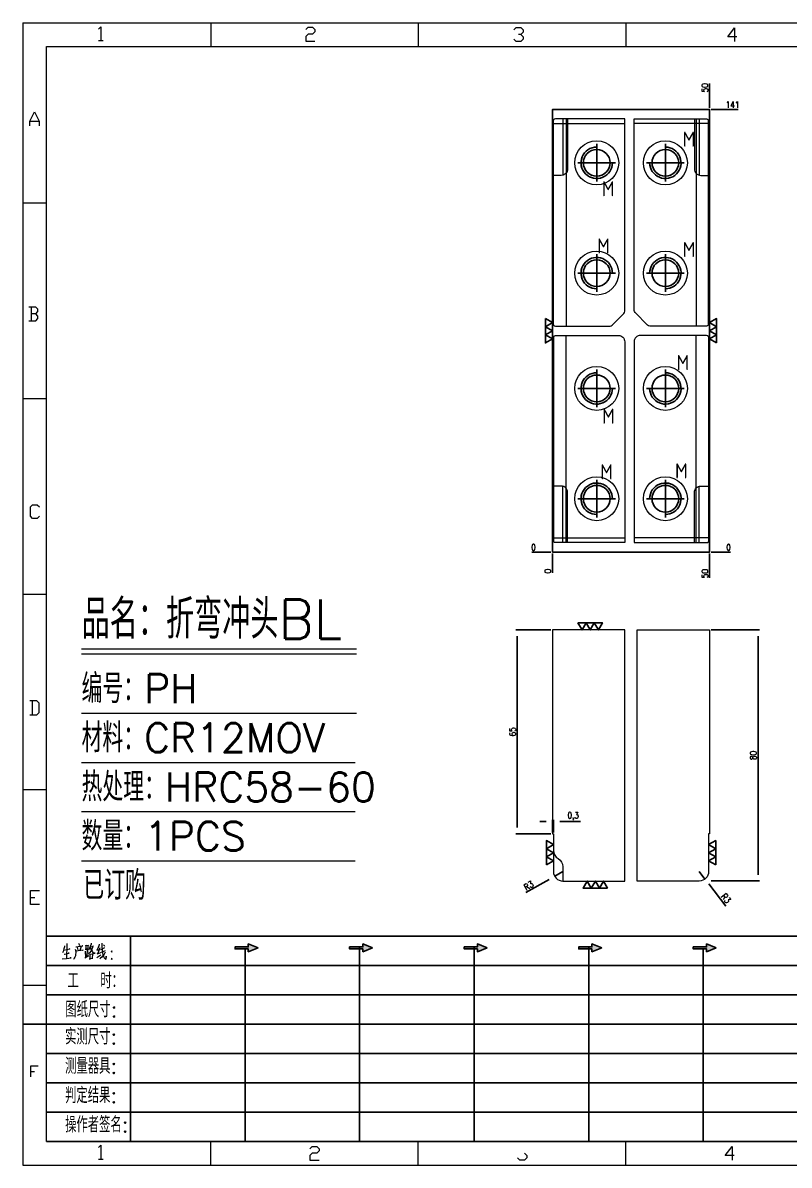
# Model space of a CAD drawing. Header units: millimetres. Extents: x 88508 to 142116, y -5268 to 20283.
# Drawn here: x 95304.3 to 95548.2, y 9229.5 to 9593.4 of the extents above; entities that cross this region are included whole.
import ezdxf
from ezdxf.enums import TextEntityAlignment as Align

# ---------------------------------------------------------------- set-up
doc = ezdxf.new("R2010")
doc.units = ezdxf.units.MM
doc.linetypes.add('CENTER', pattern=[0])
doc.linetypes.add('HIDDEN', pattern=[0])
for name, color, linetype in [('DIM', 4, 'Continuous'), ('PRESS', 3, 'Continuous'), ('PUNCH', 2, 'Continuous'), ('TEXT', 4, 'Continuous')]:
    doc.layers.add(name, color=color, linetype=linetype)
doc.styles.add('chinesef_fs', font='simplex.shx', dxfattribs={"bigfont": 'gbcbig.shx'})
doc.styles.add('gbenor', font='gbenor.shx', dxfattribs={"bigfont": 'gbcbig.shx'})
doc.styles.add('GBENOR_', font='gbenor.shx', dxfattribs={"bigfont": 'gbcbig'})
doc.styles.get("Standard").update_dxf_attribs({"font": 'txt.shx', "width": 0.85, "bigfont": 'ctxt.shx'})
doc.styles.add('TXT', font='txt.shx', dxfattribs={"width": 0.8, "bigfont": 'ctxt.shx'})
doc.dimstyles.new('T-2-WX', dxfattribs={"dimtxt": 2, "dimasz": 2, "dimexe": 0.5, "dimexo": 0.5, "dimgap": 0.5, "dimtad": 1, "dimtxsty": 'Standard', "dimblk": 'OPEN30', "dimcen": 0, "dimazin": 3, "dimtfac": 1, "dimtmove": 0, "dimatfit": 3, "dimldrblk": 'OPEN30', "dimlwd": -1, "dimlwe": -1})

# ---------------------------------------------------------------- blocks, each defined once
blk = doc.blocks.new('*D9639')
at = {"layer": 'Defpoints', "color": 0}
for p in [(95472.9, 9424.78), (95522.9, 9424.78), (95527.9, 9424.78)]:
    blk.add_point(p, dxfattribs=at)
at = {"layer": 'DIM', "color": 0}
blk.add_line((95523.4, 9424.78), (95529.53, 9424.78), dxfattribs=at)
at = {"layer": 'DIM', "color": 0, "insert": (95528.96, 9426.28), "char_height": 2, "attachment_point": 5}
blk.add_mtext('0', dxfattribs=at)
blk = doc.blocks.new('_Open30')
blk = doc.blocks.new('*D9640')
at = {"layer": 'Defpoints', "color": 0}
for p in [(95522.9, 9565.78), (95527.9, 9565.78), (95472.9, 9424.78)]:
    blk.add_point(p, dxfattribs=at)
at = {"layer": 'DIM', "color": 0}
blk.add_line((95523.4, 9565.78), (95532.04, 9565.78), dxfattribs=at)
at = {"layer": 'DIM', "color": 0, "insert": (95530.22, 9567.28), "char_height": 2, "attachment_point": 5}
blk.add_mtext('141', dxfattribs=at)
blk = doc.blocks.new('*D9641')
at = {"layer": 'Defpoints', "color": 0}
for p in [(95467.9, 9424.78), (95472.9, 9424.78), (95472.9, 9424.78)]:
    blk.add_point(p, dxfattribs=at)
at = {"layer": 'DIM', "color": 0}
blk.add_line((95472.4, 9424.78), (95466.26, 9424.78), dxfattribs=at)
at = {"layer": 'DIM', "color": 0, "insert": (95466.83, 9426.28), "char_height": 2, "attachment_point": 5}
blk.add_mtext('0', dxfattribs=at)
blk = doc.blocks.new('*D9642')
at = {"layer": 'Defpoints', "color": 0}
for p in [(95472.9, 9424.78), (95522.9, 9424.78), (95522.9, 9419.78)]:
    blk.add_point(p, dxfattribs=at)
at = {"layer": 'DIM', "color": 0}
blk.add_line((95522.9, 9424.28), (95522.9, 9416.53), dxfattribs=at)
at = {"layer": 'DIM', "color": 0, "insert": (95521.4, 9417.91), "char_height": 2, "attachment_point": 5, "rotation": 90}
blk.add_mtext('50', dxfattribs=at)
blk = doc.blocks.new('*D9643')
at = {"layer": 'Defpoints', "color": 0}
for p in [(95472.9, 9424.78), (95472.9, 9424.78), (95472.9, 9419.78)]:
    blk.add_point(p, dxfattribs=at)
at = {"layer": 'DIM', "color": 0}
blk.add_line((95472.9, 9424.28), (95472.9, 9418.15), dxfattribs=at)
at = {"layer": 'DIM', "color": 0, "insert": (95471.4, 9418.71), "char_height": 2, "attachment_point": 5, "rotation": 90}
blk.add_mtext('0', dxfattribs=at)
blk = doc.blocks.new('*D9644')
at = {"layer": 'Defpoints', "color": 0}
for p in [(95522.9, 9570.78), (95522.9, 9565.78), (95472.9, 9424.78)]:
    blk.add_point(p, dxfattribs=at)
at = {"layer": 'DIM', "color": 0}
blk.add_line((95522.9, 9566.28), (95522.9, 9574.03), dxfattribs=at)
at = {"layer": 'DIM', "color": 0, "insert": (95521.4, 9572.66), "char_height": 2, "attachment_point": 5, "rotation": 90}
blk.add_mtext('50', dxfattribs=at)
blk = doc.blocks.new('*D9645')
at = {"layer": 'Defpoints', "color": 0}
for p in [(95522.9, 9400.01), (95522.9, 9320.01), (95538.35, 9320.01)]:
    blk.add_point(p, dxfattribs=at)
at = {"layer": 'DIM', "color": 0}
for p, q in [((95523.4, 9400.01), (95538.85, 9400.01)), ((95538.35, 9398.01), (95538.35, 9322.01)), ((95523.4, 9320.01), (95538.85, 9320.01))]:
    blk.add_line(p, q, dxfattribs=at)
at = {"layer": 'DIM', "color": 0, "insert": (95536.85, 9360.01), "char_height": 2, "attachment_point": 5, "rotation": 90}
blk.add_mtext('80', dxfattribs=at)
blk = doc.blocks.new('*D9646')
at = {"layer": 'Defpoints', "color": 0}
for p in [(95461.67, 9400.01), (95472.9, 9400.01), (95472.9, 9335.01)]:
    blk.add_point(p, dxfattribs=at)
at = {"layer": 'DIM', "color": 0}
for p, q in [((95472.4, 9400.01), (95461.17, 9400.01)), ((95461.67, 9337.01), (95461.67, 9398.01)), ((95472.4, 9335.01), (95461.17, 9335.01))]:
    blk.add_line(p, q, dxfattribs=at)
at = {"layer": 'DIM', "color": 0, "insert": (95460.17, 9367.51), "char_height": 2, "attachment_point": 5, "rotation": 90}
blk.add_mtext('65', dxfattribs=at)
blk = doc.blocks.new('*D9647')
at = {"layer": 'Defpoints', "color": 0}
for p in [(95473.2, 9338.95), (95472.9, 9335.01), (95473.2, 9335.01)]:
    blk.add_point(p, dxfattribs=at)
at = {"layer": 'DIM', "color": 0}
for p, q in [((95470.9, 9338.95), (95468.9, 9338.95)), ((95472.9, 9335.51), (95472.9, 9339.45)), ((95472.9, 9338.95), (95473.2, 9338.95)), ((95473.2, 9335.51), (95473.2, 9339.45)), ((95475.2, 9338.95), (95481.76, 9338.95))]:
    blk.add_line(p, q, dxfattribs=at)
at = {"layer": 'DIM', "color": 0, "insert": (95479.48, 9340.64), "char_height": 2, "attachment_point": 5}
blk.add_mtext('0,3', dxfattribs=at)
blk = doc.blocks.new('*D9648')
at = {"layer": 'Defpoints', "color": 0}
for p in [(95476.2, 9323.01), (95473.59, 9321.53)]:
    blk.add_point(p, dxfattribs=at)
at = {"layer": 'DIM', "color": 0}
for p, q in [((95476.2, 9323.01), (95473.59, 9321.53)), ((95471.84, 9320.54), (95464.39, 9316.32))]:
    blk.add_line(p, q, dxfattribs=at)
at = {"layer": 'DIM', "color": 0, "insert": (95465.29, 9318.55), "char_height": 2, "attachment_point": 5, "rotation": 29.5206}
blk.add_mtext('R3', dxfattribs=at)
blk = doc.blocks.new('*D9649')
at = {"layer": 'Defpoints', "color": 0}
for p in [(95519.6, 9323.01), (95521.43, 9320.64)]:
    blk.add_point(p, dxfattribs=at)
at = {"layer": 'DIM', "color": 0}
for p, q in [((95519.6, 9323.01), (95521.43, 9320.64)), ((95522.66, 9319.06), (95528.11, 9312.03))]:
    blk.add_line(p, q, dxfattribs=at)
at = {"layer": 'DIM', "color": 0, "insert": (95528.15, 9314.44), "char_height": 2, "attachment_point": 5, "rotation": 307.812}
blk.add_mtext('R3', dxfattribs=at)
blk = doc.blocks.new('U40')
for points in [[(351.8, 337.7), (351.8, 333.2), (367, 339.3), (351.8, 345.3), (351.8, 340.8), (331.2, 340.8), (331.2, 337.7)], [(545.7, 339.3), (530.6, 345.3), (530.6, 340.8), (509.9, 340.8), (509.9, 337.7), (530.6, 337.7), (530.6, 333.2)], [(724.5, 339.3), (709.3, 345.3), (709.3, 340.8), (688.7, 340.8), (688.7, 337.7), (709.3, 337.7), (709.3, 333.2)], [(903.3, 339.3), (888.1, 345.3), (888.1, 340.8), (867.5, 340.8), (867.5, 337.7), (888.1, 337.7), (888.1, 333.2)], [(1082.1, 339.3), (1066.9, 345.3), (1066.9, 340.8), (1046.3, 340.8), (1046.3, 337.7), (1066.9, 337.7), (1066.9, 333.2)]]:
    blk.add_hatch(color=3).paths.add_polyline_path(points)
at = {"color": 254, "lineweight": 18}
for p, q in [((0, 1783.5), (0, 0)), ((0, 1783.5), (2530.2, 1783.5)), ((941.1, 1783.5), (941.1, 1746.5)), ((37, 37), (37, 1746.5)), ((37, 1746.5), (2493.2, 1746.5)), ((0, 1502.7), (37, 1502.7)), ((0, 1197.2), (37, 1197.2)), ((0, 891.7), (37, 891.7)), ((0, 586.3), (37, 586.3)), ((0, 280.8), (37, 280.8)), ((37, 37), (2493.2, 37)), ((941.1, 0), (941.1, 37)), ((0, 0), (2530.2, 0))]:
    blk.add_line(p, q, dxfattribs=at)
at = {"color": 254, "linetype": 'Continuous', "lineweight": 18}
for p, q in [((293.1, 1783.5), (293.1, 1746.5)), ((617.1, 1783.5), (617.1, 1746.5)), ((293.1, 0), (293.1, 37)), ((617.1, 0), (617.1, 37))]:
    blk.add_line(p, q, dxfattribs=at)
for p, q in [((38, 357.6), (1598.2, 357.6)), ((38, 311.8), (1598.2, 311.8)), ((37.1, 266), (1598.2, 266)), ((0.1, 220.2), (1598.2, 220.2)), ((37.1, 174.4), (1598.2, 174.4)), ((37.1, 128.6), (1598.2, 128.6)), ((37.1, 82.8), (1598.2, 82.8))]:
    blk.add_line(p, q)
at = {"color": 254}
for p, q in [((167.8, 37), (167.8, 357.6)), ((525.5, 37), (525.5, 340.8)), ((704.3, 37), (704.3, 340.8)), ((883.1, 37), (883.1, 340.8)), ((346.7, 37), (346.7, 337.9)), ((1061.9, 37), (1061.9, 337.7)), ((1598.2, 37), (38, 37))]:
    blk.add_line(p, q, dxfattribs=at)
at = {"color": 92, "lineweight": 18}
for points in [[(118.3, 1773.7), (121.9, 1777.3), (121.9, 1755.8)], [(441.4, 1773.1), (445, 1776.7), (452.2, 1776.7), (455.8, 1773.1), (455.8, 1769.5), (452.2, 1765.9), (445, 1765.9), (441.4, 1762.3), (441.4, 1755.1), (455.8, 1755.1)], [(766.4, 1772.4), (770, 1776), (777.2, 1776), (780.8, 1772.4), (780.8, 1768.8), (777.2, 1765.2), (773.6, 1765.2)], [(1114.4, 1761.4), (1100, 1761.4), (1110.8, 1775.8), (1110.8, 1754.2)], [(118.3, 1755.8), (125.5, 1755.8)], [(777.2, 1765.2), (780.8, 1761.6), (780.8, 1758), (777.2, 1754.4), (770, 1754.4), (766.4, 1758)], [(11.1, 1622.8), (11.1, 1630), (18.3, 1644.4), (25.5, 1630), (25.5, 1622.8)], [(11.1, 1630), (25.5, 1630)], [(20, 1329), (23.6, 1332.6), (23.6, 1336.2), (20, 1339.8), (9.2, 1339.8)], [(12.8, 1339.8), (12.8, 1318.2)], [(9.2, 1318.2), (20, 1318.2), (23.6, 1321.8), (23.6, 1325.4), (20, 1329), (12.8, 1329)], [(26.1, 1013.2), (22.5, 1009.6), (15.3, 1009.6), (11.7, 1013.2), (11.7, 1027.6), (15.3, 1031.2), (22.5, 1031.2), (26.1, 1027.6)], [(11, 703.2), (21.8, 703.2), (25.4, 706.8), (25.4, 721.2), (21.8, 724.8), (11, 724.8)], [(14.6, 724.8), (14.6, 703.2)], [(26.1, 407), (11.7, 407), (11.7, 428.6), (26.1, 428.6)], [(11.7, 417.8), (18.9, 417.8)], [(12.3, 137.7), (12.3, 155), (23.8, 155)], [(12.3, 146.4), (18.1, 146.4)], [(118.3, 27.4), (121.9, 31), (121.9, 9.4)], [(447.9, 25.7), (451.5, 29.3), (458.7, 29.3), (462.3, 25.7), (462.3, 22.1), (458.7, 18.5), (451.5, 18.5), (447.9, 14.9), (447.9, 7.7), (462.3, 7.7)], [(782.7, 18.5), (786.3, 14.9), (786.3, 11.3), (782.7, 7.7), (775.5, 7.7), (771.9, 11.3)], [(1110.3, 14.9), (1095.9, 14.9), (1106.7, 29.3), (1106.7, 7.7)], [(118.3, 9.4), (125.5, 9.4)]]:
    blk.add_lwpolyline(points, dxfattribs=at)
at = {"color": 92, "lineweight": 0}
for points in [[(65, 342.2), (64.8, 341), (64.1, 337.9), (63.6, 335.7), (62.8, 333.5), (62.1, 331.4)], [(68.4, 345.9), (68.7, 344.4), (68.1, 322.9)], [(82.6, 340.8), (93.7, 342.2), (93.3, 342.4), (92.4, 342)], [(86.1, 336.1), (86, 337.5), (85.3, 339.8)], [(86.7, 346.7), (87.9, 344.6), (88.3, 343)], [(90.3, 341), (90.4, 339.6), (89.1, 335.3)], [(97.8, 344), (98.1, 342.6), (98.1, 340.8), (98.1, 337.9), (98.1, 336.3), (98.2, 337.7), (102.1, 338.3), (101.8, 338.3), (102.1, 343.6), (102.1, 343.2), (102.1, 342.8), (98.2, 342.2)], [(105.5, 341.2), (105.9, 341), (109.6, 341.8), (109.3, 342.6), (108.5, 339.6), (107.6, 337.3), (106.9, 335.9), (105.9, 334.3), (104.3, 332), (103.1, 330.4), (101.9, 329.4)], [(106.6, 346.5), (106.5, 345.2), (105.1, 341.2), (104.2, 338.9), (103.1, 336.3), (102.6, 335.5)], [(104.9, 339.1), (105.3, 338.7), (107, 335.7), (108.6, 333.3), (109.9, 331.2), (110.3, 330.8), (112.6, 330.8), (110.2, 331.2), (109, 332.6)], [(119.3, 344.8), (119.1, 343.8), (116.8, 338.5), (115.4, 335.5), (119.3, 336.3)], [(120.3, 339.4), (118.1, 333.5), (116.4, 330), (116.1, 329.8), (120.5, 331.4)], [(121.7, 336.7), (127.7, 339.6)], [(123.4, 346.5), (123.5, 345.4), (123.5, 340.8), (123.8, 337.3), (124, 335.3), (124.2, 333.1), (124.5, 331), (124.8, 329), (125.2, 327.4), (125.9, 325.7), (126.9, 323.9), (127.9, 322.7), (128.9, 321.7), (129.6, 321.3), (129.9, 326.1), (129.4, 321.5)], [(127.7, 341.6), (127.2, 342.4), (125.7, 344.2)], [(61.4, 322.3), (68.2, 322.9), (75.3, 323.7), (74.9, 323.9), (73.8, 323.5)], [(63.8, 335.9), (73.4, 337.5), (73.1, 337.7), (72.5, 337.3)], [(64.5, 329.6), (64.8, 329.6), (65.1, 329.6), (72.5, 331), (71.9, 331), (70.9, 330.8)], [(82.6, 335.1), (82.6, 331.8), (82.3, 329), (81.9, 326.8), (81.2, 324.9), (80.3, 323.1), (79.6, 321.9), (78.8, 320.9)], [(93.3, 335.5), (94.1, 335.7), (94.3, 335.5), (82.6, 334.3), (82.6, 335.1), (82.2, 336.9)], [(96.5, 323.9), (102.8, 327.2)], [(97.2, 334.3), (97.5, 333.5), (97.7, 324.7)], [(100.2, 337.9), (100.1, 325.9)], [(100.2, 332.6), (102.4, 333.1)], [(104.2, 330), (104.5, 329), (104.5, 321.1), (104.3, 322.1), (104.5, 322.7), (109.2, 323.1), (108.6, 323.1), (109, 329.2), (109, 330), (109.3, 329.4), (108.6, 329.4), (104.6, 328.8)], [(115.3, 324.3), (121.5, 328.2)], [(128.2, 332.4), (128.1, 331.6), (126.9, 329.6), (125.8, 328), (124.5, 326.3), (123, 324.7), (121.4, 323.3), (120.1, 322.3)], [(121.4, 332.2), (128.8, 335.1)]]:
    blk.add_lwpolyline(points, dxfattribs=at)
for points in [[(367, 339.3), (351.8, 345.3), (351.8, 340.8), (331.2, 340.8), (331.2, 337.7), (351.8, 337.7), (351.8, 333.2), (367, 339.3)], [(545.7, 339.3), (530.6, 345.3), (530.6, 340.8), (509.9, 340.8), (509.9, 337.7), (530.6, 337.7), (530.6, 333.2), (545.7, 339.3)], [(724.5, 339.3), (709.3, 345.3), (709.3, 340.8), (688.7, 340.8), (688.7, 337.7), (709.3, 337.7), (709.3, 333.2), (724.5, 339.3)], [(903.3, 339.3), (888.1, 345.3), (888.1, 340.8), (867.5, 340.8), (867.5, 337.7), (888.1, 337.7), (888.1, 333.2), (903.3, 339.3)], [(1082.1, 339.3), (1066.9, 345.3), (1066.9, 340.8), (1046.3, 340.8), (1046.3, 337.7), (1066.9, 337.7), (1066.9, 333.2), (1082.1, 339.3)]]:
    blk.add_lwpolyline(points)
for points in [[(138.7, 332.4), (139.4, 333.5), (138.7, 334.5), (138, 333.5)], [(138.7, 320.9), (139.4, 321.9), (138.7, 322.9), (138, 321.9)]]:
    blk.add_lwpolyline(points, close=True, dxfattribs=at)
at = {"color": 3, "style": 'chinesef_fs'}
for s, p in [('工  时：', (69.5, 275.7)), ('图纸尺寸:', (66.2, 230.9)), ('实测尺寸:', (65.9, 188.4)), ('测量器具:', (65.9, 142.6)), ('判定结果:', (65.9, 96.8)), ('操作者签名:', (65.9, 51))]:
    blk.add_text(s, height=24.57, dxfattribs=at).set_placement(p)
at = {"lineweight": 18, "style": 'GBENOR_'}
blk.add_attdef('文档路径', (2126, 386.9), '', height=17.8, dxfattribs=at)
at = {"lineweight": 20, "style": 'TXT'}
for tag, height, p in [('18-**-**', 16.3, (1866.6, 256.2)), ('客户名称', 16.1, (1741.1, 134, 0)), ('料厚:', 16.1, (1741.3, 93.2, 0))]:
    blk.add_attdef(tag, text='', height=height, dxfattribs=at).set_placement(p, align=Align.MIDDLE)
for tag, p, height in [('88888', (1850.9, 207.5), 14.9), ('材质:', (1691.2, 168, 0), 16.1), ('核准', (1869.4, 127.5, 0), 16.1), ('设计', (1868.8, 88.3, 0), 16.1), ('绘图', (1868.2, 49.1, 0), 16.1)]:
    blk.add_attdef(tag, p, '', height=height, dxfattribs=at)
for tag, p, height, width in [('3', (2234.7, 206.9), 15.8, 0.7), ('4', (2234.7, 167.4), 15.8, 0.7), ('核准日期', (2041.1, 124.2, 0), 16.1, 0.68), ('设计日期', (2041.1, 84.5, 0), 16.1, 0.68), ('1', (2251.9, 85.9), 14.6, 0.7), ('绘图日期', (2040.9, 46.4, 0), 16.1, 0.68), ('2', (2235, 49.2), 14.6, 0.7)]:
    blk.add_attdef(tag, p, '', height=height, dxfattribs=dict(at, width=width))

msp = doc.modelspace()

# ---------------------------------------------------------------- linework, layer by layer
at = {"layer": 'DIM', "color": 4, "linetype": 'Continuous', "lineweight": 13}
for p, q in [((95322.958, 9393.972), (95410.466, 9393.972)), ((95322.958, 9392.359), (95410.466, 9392.359)), ((95322.958, 9373.467), (95410.466, 9373.467)), ((95322.958, 9357.8), (95410.086, 9357.8)), ((95322.958, 9342.134), (95410.086, 9342.134)), ((95322.958, 9326.467), (95410.086, 9326.467))]:
    msp.add_line(p, q, dxfattribs=at)
at = {"layer": 'PRESS', "color": 8, "linetype": 'HIDDEN'}
msp.add_lwpolyline([(95472.896, 9424.781), (95472.896, 9565.781), (95522.896, 9565.781), (95522.896, 9424.781)], close=True, dxfattribs=at)
at = {"layer": 'PUNCH', "linetype": 'HIDDEN', "lineweight": 15, "ltscale": 3}
for p, q in [((95473.196, 9496.927), (95473.196, 9562.495)), ((95476.196, 9562.78), (95476.196, 9544.782)), ((95519.595, 9562.78), (95519.595, 9544.782)), ((95522.595, 9496.927), (95522.595, 9562.495)), ((95473.196, 9493.636), (95473.196, 9428.068)), ((95522.595, 9493.636), (95522.595, 9428.068)), ((95476.196, 9427.783), (95476.196, 9445.781)), ((95519.595, 9427.783), (95519.595, 9445.781))]:
    msp.add_line(p, q, dxfattribs=at)
at = {"layer": 'PUNCH', "linetype": 'Continuous', "lineweight": 15}
for p, q in [((95472.896, 9561.28), (95495.896, 9561.28)), ((95522.896, 9561.28), (95498.896, 9561.28)), ((95472.896, 9429.283), (95495.896, 9429.283)), ((95522.896, 9429.283), (95498.896, 9429.283))]:
    msp.add_line(p, q, dxfattribs=at)
at = {"layer": 'PUNCH', "color": 1, "linetype": 'Continuous', "lineweight": 15}
for points in [[(95495.896, 9562.78), (95473.896, 9562.78, 0.4142136), (95472.896, 9561.78), (95472.896, 9497.781, 0.4142136), (95473.896, 9496.781), (95491.207, 9496.781, 0.1989124), (95491.914, 9497.074), (95495.603, 9500.763, 0.1989124), (95495.896, 9501.47)], [(95498.896, 9562.78), (95521.896, 9562.78, -0.4142136), (95522.896, 9561.78), (95522.896, 9497.781, -0.4142136), (95521.896, 9496.781), (95503.867, 9496.781, -0.1989124), (95503.16, 9497.074), (95499.189, 9501.046, -0.1989124), (95498.896, 9501.753)], [(95495.896, 9427.783), (95473.896, 9427.783, -0.4142136), (95472.896, 9428.783), (95472.896, 9492.781, -0.4142136), (95473.896, 9493.781), (95493.896, 9493.781, -0.4142136), (95495.896, 9491.781)], [(95498.896, 9427.783), (95521.896, 9427.783, 0.4142136), (95522.896, 9428.783), (95522.896, 9492.781, 0.4142136), (95521.896, 9493.781), (95500.896, 9493.781, 0.4142136), (95498.896, 9491.781)]]:
    msp.add_lwpolyline(points, format="xyb", close=True, dxfattribs=at)
at = {"layer": 'PUNCH', "linetype": 'HIDDEN', "lineweight": 15, "ltscale": 3}
for points in [[(95477.696, 9562.78), (95477.696, 9546.782, -0.4142136), (95475.696, 9544.782), (95472.896, 9544.782)], [(95518.095, 9562.78), (95518.095, 9546.782, 0.4142136), (95520.095, 9544.782), (95522.896, 9544.782)], [(95477.696, 9427.783), (95477.696, 9443.781, 0.4142136), (95475.696, 9445.781), (95472.896, 9445.781)], [(95518.095, 9427.783), (95518.095, 9443.781, -0.4142136), (95520.095, 9445.781), (95522.896, 9445.781)]]:
    msp.add_lwpolyline(points, format="xyb", dxfattribs=at)
for points in [[(95477.196, 9562.78), (95477.196, 9496.641)], [(95518.595, 9562.78), (95518.595, 9496.641)], [(95477.196, 9427.783), (95477.196, 9493.921)], [(95518.595, 9427.783), (95518.595, 9493.921)]]:
    msp.add_lwpolyline(points, dxfattribs=at)
at = {"layer": 'PUNCH'}
for points in [[(95486.966, 9553.78, 2.4142136), (95491.966, 9548.78)], [(95508.825, 9553.78, -2.4142136), (95503.825, 9548.78)], [(95486.966, 9508.641, -2.4142136), (95491.966, 9513.641)], [(95508.825, 9508.641, 2.4142136), (95503.825, 9513.641)], [(95486.966, 9481.921, 2.4142136), (95491.966, 9476.921)], [(95508.825, 9481.921, -2.4142136), (95503.825, 9476.921)], [(95486.966, 9436.783, -2.4142136), (95491.966, 9441.783)], [(95508.825, 9436.783, 2.4142136), (95503.825, 9441.783)]]:
    msp.add_lwpolyline(points, format="xyb", dxfattribs=at)
at = {"layer": 'PUNCH', "linetype": 'CENTER'}
for points in [[(95486.966, 9554.78), (95486.966, 9542.78)], [(95508.825, 9554.78), (95508.825, 9542.78)], [(95492.966, 9548.78), (95480.966, 9548.78)], [(95502.825, 9548.78), (95514.825, 9548.78)], [(95486.966, 9507.641), (95486.966, 9519.641)], [(95508.825, 9507.641), (95508.825, 9519.641)], [(95492.966, 9513.641), (95480.966, 9513.641)], [(95502.825, 9513.641), (95514.825, 9513.641)], [(95486.966, 9482.921), (95486.966, 9470.921)], [(95508.825, 9482.921), (95508.825, 9470.921)], [(95492.966, 9476.921), (95480.966, 9476.921)], [(95502.825, 9476.921), (95514.825, 9476.921)], [(95486.966, 9435.783), (95486.966, 9447.783)], [(95508.825, 9435.783), (95508.825, 9447.783)], [(95492.966, 9441.783), (95480.966, 9441.783)], [(95502.825, 9441.783), (95514.825, 9441.783)]]:
    msp.add_lwpolyline(points, dxfattribs=at)
at = {"layer": 'PUNCH', "linetype": 'Continuous', "lineweight": 15}
for points in [[(95495.896, 9400.007), (95472.896, 9400.007), (95472.896, 9335.007), (95473.196, 9335.007), (95473.196, 9323.007, 0.4142136), (95476.196, 9320.007), (95495.896, 9320.007)], [(95499.896, 9400.007), (95522.896, 9400.007), (95522.896, 9335.007), (95522.596, 9335.007), (95522.596, 9323.007, -0.4142136), (95519.596, 9320.007), (95499.896, 9320.007)]]:
    msp.add_lwpolyline(points, format="xyb", close=True, dxfattribs=at)
at = {"layer": 'PUNCH', "linetype": 'HIDDEN', "lineweight": 15}
msp.add_lwpolyline([(95473.196, 9329.734, 0.2679492), (95474.696, 9327.136, -0.2679492), (95476.196, 9324.538), (95476.196, 9320.007)], format="xyb", dxfattribs=at)
at = {"layer": 'PUNCH', "linetype": 'HIDDEN', "lineweight": 15, "ltscale": 3}
for centre in [(95486.966, 9548.78), (95508.825, 9548.78), (95486.966, 9513.641), (95508.825, 9513.641), (95486.966, 9476.921), (95508.825, 9476.921), (95486.966, 9441.783), (95508.825, 9441.783)]:
    msp.add_circle(centre, 7, dxfattribs=at)
at = {"layer": 'PUNCH'}
for centre in [(95486.966, 9548.78), (95508.825, 9548.78), (95486.966, 9513.641), (95508.825, 9513.641), (95486.966, 9476.921), (95508.825, 9476.921), (95486.966, 9441.783), (95508.825, 9441.783)]:
    msp.add_circle(centre, 4.25, dxfattribs=at)
at = {"layer": 'TEXT'}
for points in [[(95470.646, 9499.179), (95472.896, 9497.88), (95470.646, 9496.581), (95472.896, 9495.281), (95470.646, 9493.982), (95472.896, 9492.683), (95470.646, 9491.384), (95470.646, 9499.179)], [(95525.146, 9491.384), (95522.896, 9492.683), (95525.146, 9493.982), (95522.896, 9495.281), (95525.146, 9496.581), (95522.896, 9497.88), (95525.146, 9499.179), (95525.146, 9491.384)], [(95480.999, 9402.257), (95482.298, 9400.007), (95483.597, 9402.257), (95484.896, 9400.007), (95486.195, 9402.257), (95487.494, 9400.007), (95488.793, 9402.257), (95480.999, 9402.257)], [(95470.946, 9325.11), (95473.196, 9326.409), (95470.946, 9327.708), (95473.196, 9329.007), (95470.946, 9330.306), (95473.196, 9331.605), (95470.946, 9332.904), (95470.946, 9325.11)], [(95524.846, 9325.11), (95522.596, 9326.409), (95524.846, 9327.708), (95522.596, 9329.007), (95524.846, 9330.306), (95522.596, 9331.605), (95524.846, 9332.904), (95524.846, 9325.11)], [(95490.443, 9317.757), (95489.144, 9320.007), (95487.845, 9317.757), (95486.546, 9320.007), (95485.247, 9317.757), (95483.948, 9320.007), (95482.649, 9317.757), (95490.443, 9317.757)]]:
    msp.add_lwpolyline(points, close=True, dxfattribs=at)

# ---------------------------------------------------------------- block references
at = {"ltscale": 3, "xscale": 0.2040187880726296, "yscale": 0.2040187880702146, "zscale": 0.2040187880705852}
msp.add_blockref('U40', (95304.261, 9229.496), dxfattribs=at)

# ---------------------------------------------------------------- texts
at = {"layer": 'DIM', "color": 3, "linetype": 'Continuous', "lineweight": 13, "style": 'chinesef_fs'}
for s, height, p in [('品名：折弯冲头BL', 12.4412, (95322.958, 9397.197)), ('编号：PH', 9.2157, (95322.958, 9376.692)), ('材料：CR12MOV', 9.2157, (95322.958, 9361.026)), ('热处理：HRC58-60', 9.2157, (95322.958, 9345.359)), ('数量：1PCS', 9.2157, (95322.958, 9329.692)), ('已订购', 9.2157, (95323.519, 9314.026))]:
    msp.add_text(s, height=height, dxfattribs=at).set_placement(p)
at = {"layer": 'TEXT', "color": 4, "style": 'gbenor'}
for p in [(95516.349, 9556.304), (95490.623, 9540.523), (95489.123, 9522.283), (95516.349, 9521.165), (95514.421, 9485.142), (95490.697, 9468.082), (95490.111, 9450.348), (95513.921, 9450.648)]:
    msp.add_text('M', height=4.8, dxfattribs=at).set_placement(p, align=Align.MIDDLE_CENTER)

# ---------------------------------------------------------------- dimensions: what is measured, and where the dimension line sits
at = {"layer": 'DIM'}
for feature_location, offset, dtype, origin, picture, middle in [((95522.896, 9565.781), (0, 5), 1, (95472.896, 9424.781), '*D9644', (95521.396, 9572.658)), ((95522.896, 9565.781), (5, 0), 0, (95472.896, 9424.781), '*D9640', (95530.217, 9567.281)), ((95472.895741708, 9424.781465775), (-5, 0), 0, (95472.895741708, 9424.781465775), '*D9641', (95466.829075041, 9426.281465775)), ((95472.895741708, 9424.781465775), (0, -5), 1, (95472.895741708, 9424.781465775), '*D9643', (95471.395741708, 9418.714799108)), ((95522.895741708, 9424.781465775), (5, 0), 0, (95472.895741708, 9424.781465775), '*D9639', (95528.962408374, 9426.281465775)), ((95522.896, 9424.781), (0, -5), 1, (95472.896, 9424.781), '*D9642', (95521.396, 9417.905))]:
    dim = msp.add_ordinate_dim(feature_location=feature_location, offset=offset, dtype=dtype, origin=origin, dimstyle='T-2-WX', dxfattribs=at)
    dim.commit()
    dim.dimension.update_dxf_attribs({"geometry": picture, "text_midpoint": middle})
for base, p1, p2, angle, picture, middle in [((95461.666, 9400.007), (95472.896, 9335.007), (95472.896, 9400.007), 90, '*D9646', (95460.166, 9367.507)), ((95538.351, 9320.007), (95522.896, 9400.007), (95522.896, 9320.007), 90, '*D9645', (95536.851, 9360.007)), ((95473.196, 9338.946), (95472.896, 9335.007), (95473.196, 9335.007), 180, '*D9647', (95479.477, 9340.636))]:
    dim = msp.add_linear_dim(base=base, p1=p1, p2=p2, angle=angle, dimstyle='T-2-WX', dxfattribs=at)
    dim.commit()
    dim.dimension.update_dxf_attribs({"geometry": picture, "text_midpoint": middle})
for center, mpoint, picture, middle in [((95476.196, 9323.007), (95473.585, 9321.529), '*D9648', (95466.027, 9317.249)), ((95519.596, 9323.007), (95521.435, 9320.637), '*D9649', (95526.961, 9313.516))]:
    dim = msp.add_radius_dim(center=center, mpoint=mpoint, dimstyle='T-2-WX', dxfattribs=at)
    dim.commit()
    dim.dimension.update_dxf_attribs({"geometry": picture, "text_midpoint": middle, "dimtype": 164})

doc.saveas('drawing.dxf')
